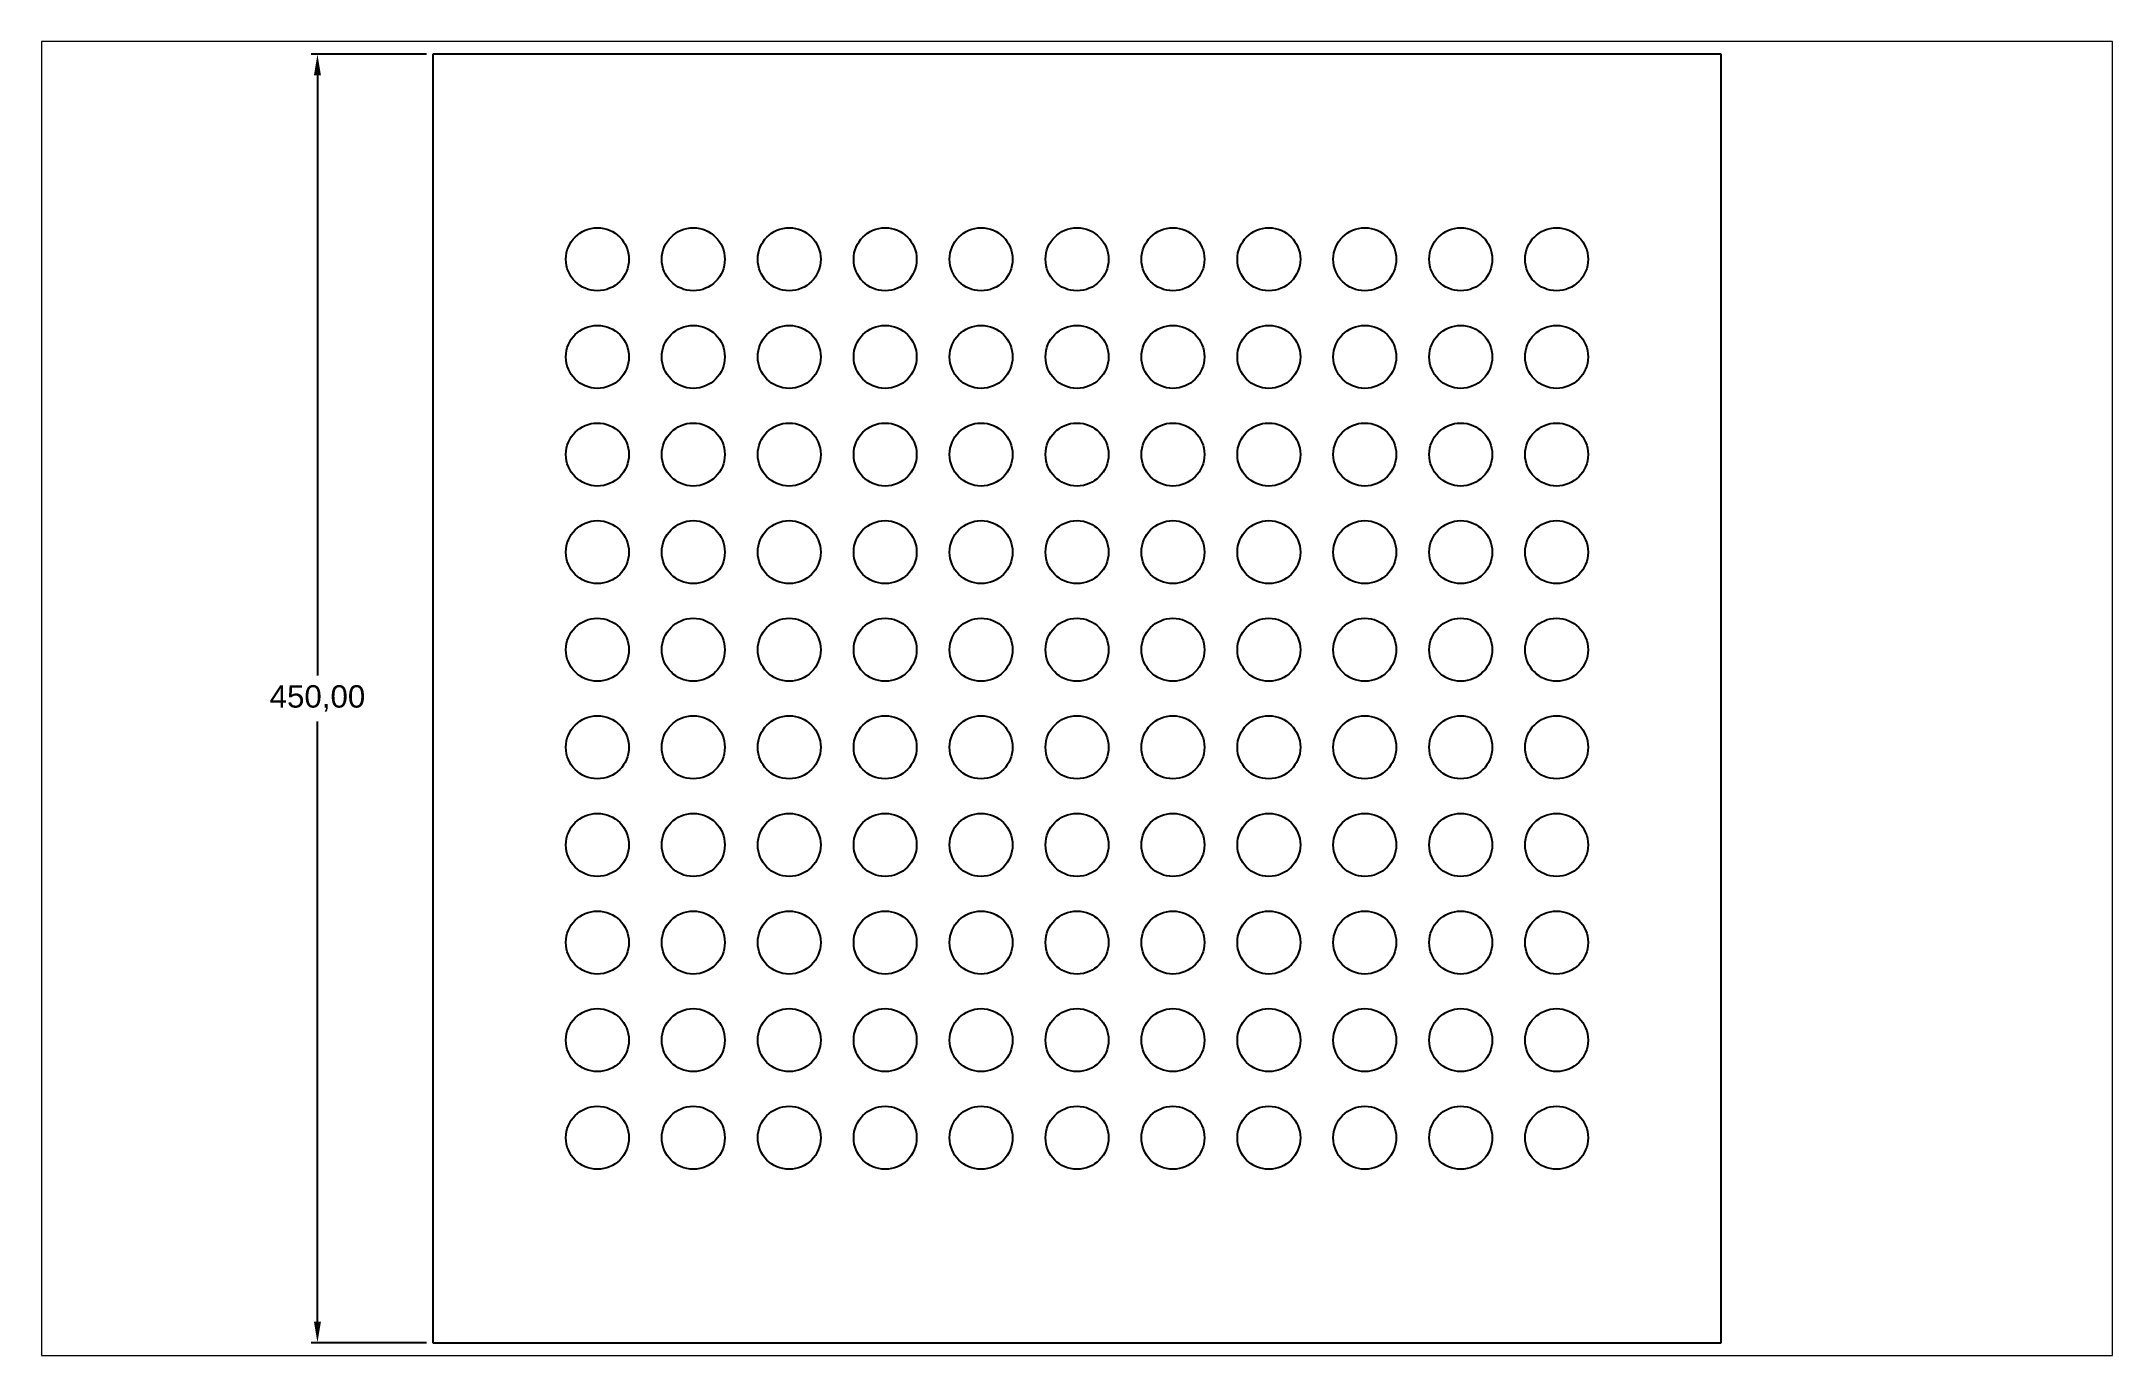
# Paper-space layout 'Feuille1' of a CAD drawing. Header units: millimetres. Extents: x 40 to 364, y 26 to 231.
# The model-space entities are those that its viewports show. They can reach past a viewport. Long polylines and large blocks are cut down to what shows.
import ezdxf

# ---------------------------------------------------------------- set-up
doc = ezdxf.new("R2010")
doc.units = ezdxf.units.MM
doc.header["$PDSIZE"] = -1
doc.layers.add('Cadre', color=7, linetype='Continuous')
doc.layers.add('Reflecteurs', color=7, linetype='Continuous')
doc.styles.get("Standard").update_dxf_attribs({"font": 'sanss___.ttf'})
doc.dimstyles.new('ISO-25', dxfattribs={"dimtxt": 2.5, "dimasz": 2.5, "dimexe": 1.25, "dimexo": 0.625, "dimtad": 1, "dimtxsty": 'Standard', "dimcen": 2.5, "dimadec": 0, "dimazin": 0, "dimtfac": 1, "dimtmove": 0, "dimatfit": 3, "dimfxl": 1, "dimarcsym": 0})

# ---------------------------------------------------------------- blocks, each defined once
blk = doc.blocks.new('*D25')
at = {"layer": 'Cadre', "color": 0, "lineweight": -2}
for p, q in [((100.72, 229.28), (82.68, 229.28)), ((83.68, 225.98), (83.68, 132.1)), ((83.68, 31.02), (83.68, 124.9)), ((100.72, 27.72), (82.68, 27.72))]:
    blk.add_line(p, q, dxfattribs=at)
at = {"layer": 'Cadre', "color": 0}
for points in [[(84.23, 225.98), (83.13, 225.98), (83.68, 229.28)], [(83.13, 31.02), (84.23, 31.02), (83.68, 27.72)]]:
    blk.add_solid(points, dxfattribs=at)
at = {"layer": 'Defpoints', "color": 0}
for p in [(101.72, 229.28), (83.68, 27.72), (101.72, 27.72)]:
    blk.add_point(p, dxfattribs=at)
at = {"layer": 'Cadre', "color": 0, "insert": (83.68, 128.5), "char_height": 3.5, "attachment_point": 5}
blk.add_mtext('450,00', dxfattribs=at)

msp = doc.modelspace()

# ---------------------------------------------------------------- linework, layer by layer
at = {"layer": 'Cadre', "color": 0}
for p, q in [((20.66, 2185.91), (-429.34, 2185.91)), ((-429.34, 2185.91), (-429.34, 1735.91)), ((20.66, 1735.91), (20.66, 2185.91)), ((-429.34, 1735.91), (20.66, 1735.91))]:
    msp.add_line(p, q, dxfattribs=at)
at = {"layer": 'Reflecteurs', "color": 2}
for centre in [(-371.84, 2114.31), (-338.34, 2114.31), (-304.84, 2114.31), (-271.34, 2114.31), (-237.84, 2114.31), (-204.34, 2114.31), (-170.84, 2114.31), (-137.34, 2114.31), (-103.84, 2114.31), (-70.34, 2114.31), (-36.84, 2114.31), (-371.84, 2080.22), (-338.34, 2080.22), (-304.84, 2080.22), (-271.34, 2080.22), (-237.84, 2080.22), (-204.34, 2080.22), (-170.84, 2080.22), (-137.34, 2080.22), (-103.84, 2080.22), (-70.34, 2080.22), (-36.84, 2080.22), (-371.84, 2046.13), (-338.34, 2046.13), (-304.84, 2046.13), (-271.34, 2046.13), (-237.84, 2046.13), (-204.34, 2046.13), (-170.84, 2046.13), (-137.34, 2046.13), (-103.84, 2046.13), (-70.34, 2046.13), (-36.84, 2046.13), (-371.84, 2012.04), (-338.34, 2012.04), (-304.84, 2012.04), (-271.34, 2012.04), (-237.84, 2012.04), (-204.34, 2012.04), (-170.84, 2012.04), (-137.34, 2012.04), (-103.84, 2012.04), (-70.34, 2012.04), (-36.84, 2012.04), (-371.84, 1977.95), (-338.34, 1977.95), (-304.84, 1977.95), (-271.34, 1977.95), (-237.84, 1977.95), (-204.34, 1977.95), (-170.84, 1977.95), (-137.34, 1977.95), (-103.84, 1977.95), (-70.34, 1977.95), (-36.84, 1977.95), (-371.84, 1943.86), (-338.34, 1943.86), (-304.84, 1943.86), (-271.34, 1943.86), (-237.84, 1943.86), (-204.34, 1943.86), (-170.84, 1943.86), (-137.34, 1943.86), (-103.84, 1943.86), (-70.34, 1943.86), (-36.84, 1943.86), (-371.84, 1909.77), (-338.34, 1909.77), (-304.84, 1909.77), (-271.34, 1909.77), (-237.84, 1909.77), (-204.34, 1909.77), (-170.84, 1909.77), (-137.34, 1909.77), (-103.84, 1909.77), (-70.34, 1909.77), (-36.84, 1909.77), (-371.84, 1875.68), (-338.34, 1875.68), (-304.84, 1875.68), (-271.34, 1875.68), (-237.84, 1875.68), (-204.34, 1875.68), (-170.84, 1875.68), (-137.34, 1875.68), (-103.84, 1875.68), (-70.34, 1875.68), (-36.84, 1875.68), (-371.84, 1841.59), (-338.34, 1841.59), (-304.84, 1841.59), (-271.34, 1841.59), (-237.84, 1841.59), (-204.34, 1841.59), (-170.84, 1841.59), (-137.34, 1841.59), (-103.84, 1841.59), (-70.34, 1841.59), (-36.84, 1841.59), (-371.84, 1807.5), (-338.34, 1807.5), (-304.84, 1807.5), (-271.34, 1807.5), (-237.84, 1807.5), (-204.34, 1807.5), (-170.84, 1807.5), (-137.34, 1807.5), (-103.84, 1807.5), (-70.34, 1807.5), (-36.84, 1807.5)]:
    msp.add_circle(centre, 11, dxfattribs=at)

psp = doc.layouts.new('Feuille1')

# ---------------------------------------------------------------- dimensions: what is measured, and where the dimension line sits
at = {"layer": 'Cadre', "color": 2}
dim = psp.add_aligned_dim(p1=(101.7157, 229.2843), p2=(101.7157, 27.7157), distance=-18.0375, dimstyle='ISO-25', override={"dimtxt": 3.5, "dimasz": 3.302, "dimexe": 1, "dimexo": 1, "dimgap": 1.524, "dimtih": 1, "dimtoh": 1, "dimlfac": 2.23249, "dimzin": 0, "dimadec": 2, "dimtzin": 0}, dxfattribs=at)
dim.commit()
dim.dimension.update_dxf_attribs({"geometry": '*D25', "text_midpoint": (83.6782, 128.5)})

# ---------------------------------------------------------------- viewports
at = {"layer": '0'}
psp.add_viewport(center=(202.5, 128.5), size=(324, 205.6), view_center_point=(-204.3438, 1960.913), view_height=459, dxfattribs=at)

doc.saveas('drawing.dxf')
